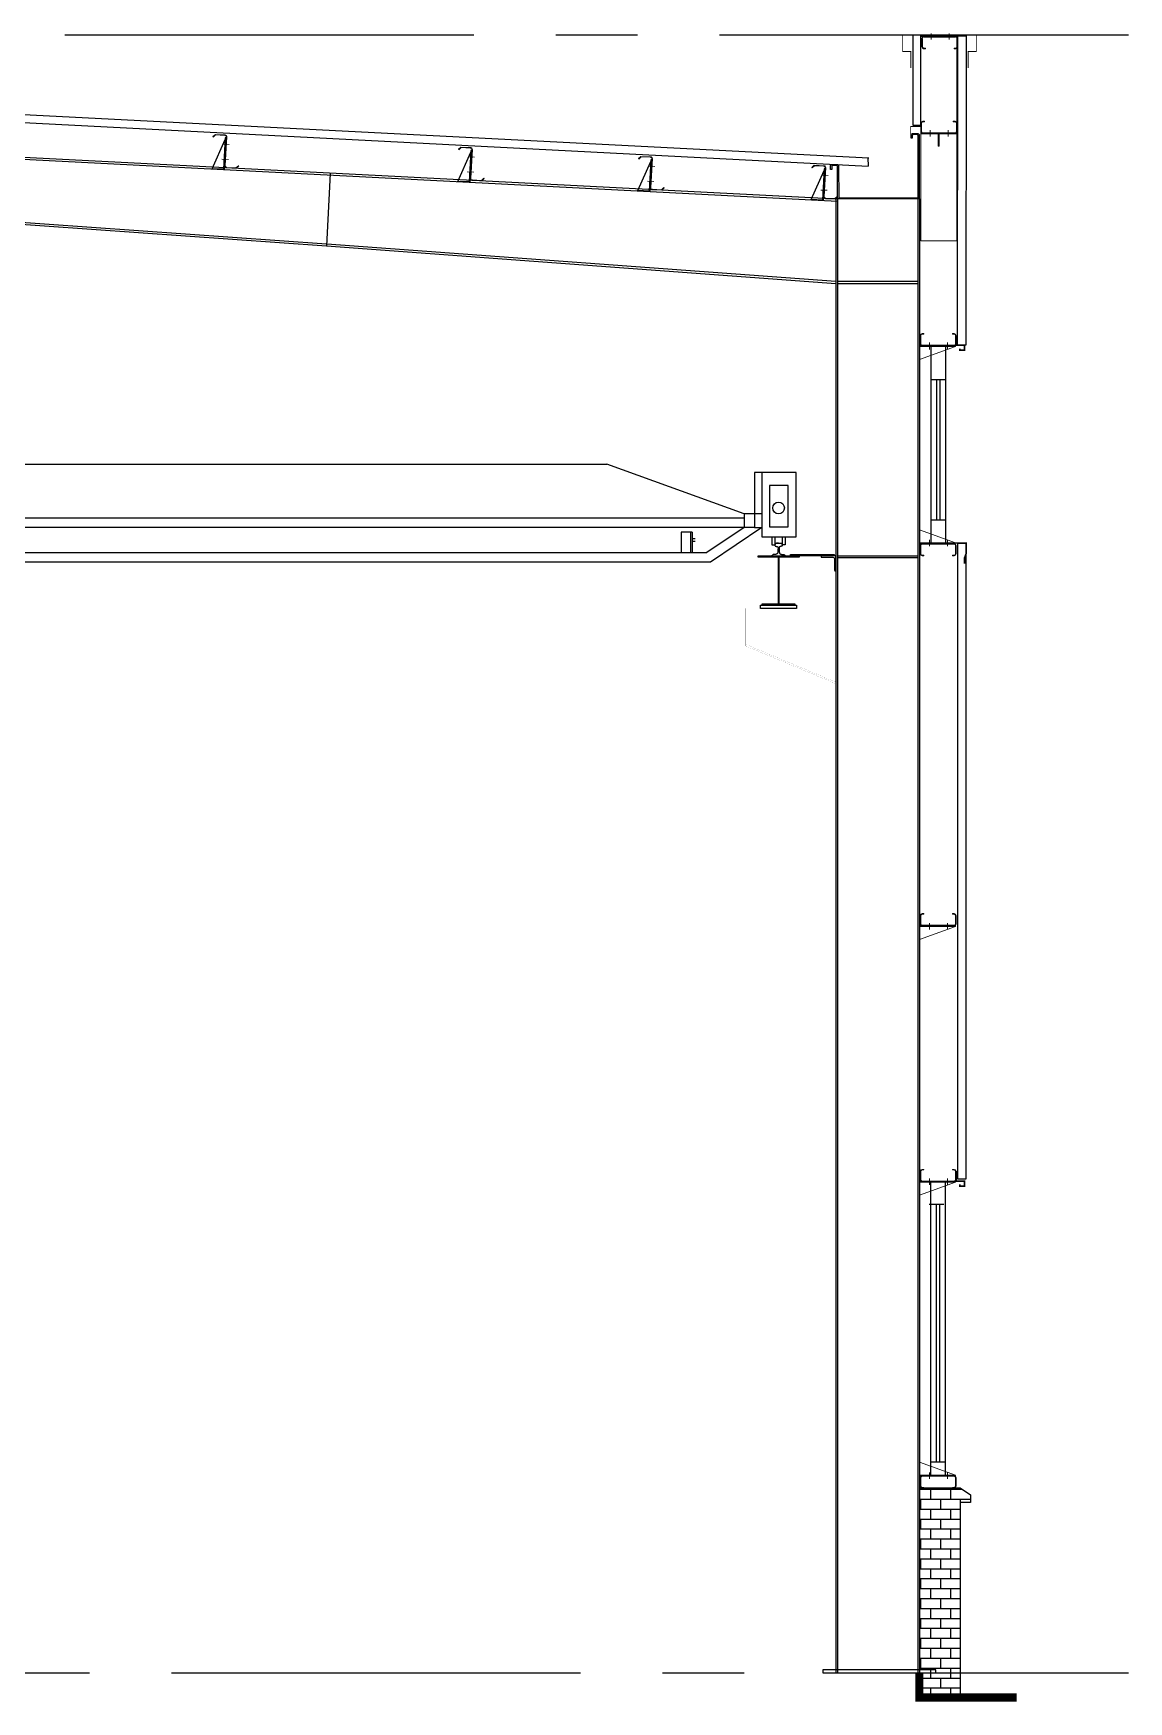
# Model space of a CAD drawing. Extents: x -33967 to 1773478, y -1022458 to -784650.
# Drawn here: x 873669 to 880360, y -848994 to -838808 of the extents above; entities that cross this region are included whole.
import ezdxf

# ---------------------------------------------------------------- set-up
doc = ezdxf.new("R2010")
doc.units = 0
doc.header["$LTSCALE"] = 1000
doc.header["$MEASUREMENT"] = 0
doc.linetypes.add('CENTERX2', pattern=[4, 2.5, -0.5, 0.5, -0.5])
doc.linetypes.add('DOTE', pattern=[2.42, 2, -0.2, 0.02, -0.2])
for name, color, linetype in [('01', 1, 'Continuous'), ('14', 2, 'Continuous'), ('AXIS', 3, 'Continuous'), ('DIM1', 6, 'Continuous'), ('DOTE', 1, 'DOTE'), ('H-BLUE', 5, 'Continuous'), ('SPACE', 7, 'Continuous'), ('吊车', 221, 'Continuous'), ('填充', 251, 'Continuous'), ('墙线', 5, 'Continuous'), ('天沟', 2, 'Continuous'), ('柱子', 30, 'Continuous'), ('檩托板', 7, 'Continuous')]:
    doc.layers.add(name, color=color, linetype=linetype)
doc.layers.add('檩条', color=30, linetype='Continuous', lineweight=5)

# ---------------------------------------------------------------- blocks, each defined once
blk = doc.blocks.new('LT')
at = {"layer": '檩托板', "elevation": 0}
for points in [[(1356482, 98210), (1356488, 98210), (1356498, 98018), (1356492, 98018)], [(1356488, 98200), (1356498, 98018), (1356568, 98022)]]:
    blk.add_lwpolyline(points, close=True, dxfattribs=at)
at = {"layer": '檩条', "color": 1, "linetype": 'Continuous'}
for p, q in [((1356504, 98171, -2), (1356464, 98169, -2)), ((1356509, 98080, -2), (1356469, 98078, -2))]:
    blk.add_line(p, q, dxfattribs=at)
at = {"layer": '檩条', "elevation": -2}
blk.add_lwpolyline([(1356481, 98215, -0.414214), (1356491, 98225), (1356547, 98228), (1356561, 98215), (1356563, 98218), (1356548, 98231), (1356488, 98228, 0.414214), (1356478, 98217), (1356488, 98041, -0.414214), (1356478, 98030), (1356423, 98027), (1356408, 98040), (1356406, 98038), (1356421, 98024), (1356481, 98027, 0.414214), (1356491, 98038), (1356481, 98215)], format="xyb", dxfattribs=at)
at = {"layer": '檩条', "color": 1, "linetype": 'Continuous'}
for points in [[(1356481, 98158, -2), (1356480, 98182, -2), (1356490, 98158, -2), (1356489, 98182, -2)], [(1356485, 98091, -2), (1356486, 98066, -2), (1356494, 98091, -2), (1356495, 98067, -2)]]:
    blk.add_solid(points, dxfattribs=at)

msp = doc.modelspace()

# ---------------------------------------------------------------- hatches: boundary and pattern name
at = {"true_color": 0x939598}
h = msp.add_hatch(dxfattribs=at)
h.set_pattern_fill('AR-B816', color=252, scale=50)
h.set_pattern_definition([(0, (62914.614, -1317532.187), (0, 60.6552), []), (90, (62914.614, -1317532.187), (-60.6552, 60.6552), [60.6552, -60.6552])])
edge = h.paths.add_edge_path()
edge.add_line((879081.4, -847693.7), (879081.4, -847693.7))
edge.add_line((879081.4, -847693.7), (879081.4, -847697.1))
edge.add_line((879081.4, -847697.1), (879081.4, -847691.5))
edge.add_line((879081.4, -847688.7), (879081.4, -847688.7))
edge.add_arc((879071.2, -847690.1), 10.3, 352.31539, 367.68461)
edge.add_arc((879025.2, -847692.2), 56.3, 356.48991, 363.51009, ccw=False)
edge.add_line((879081.7, -847697.1), (879081.4, -847697))
edge.add_line((879081.4, -847697), (879081.4, -848968.7))
edge.add_line((879081.4, -848968.7), (879321.4, -848968.7))
edge.add_line((879330.8, -848968.7), (879330.8, -847776.9))
edge.add_line((879330.8, -847776.9), (879393.8, -847776.9))
edge.add_line((879393.8, -847776.9), (879393.8, -847730.2))
edge.add_line((879393.8, -847730.2), (879331.2, -847688.7))
edge.add_line((879331.2, -847688.7), (879097.7, -847688.7))
edge.add_arc((879089.5, -980122.9), 132434.2, 449.996485, 450.003515)
edge.add_arc((878947.9, -847691.2), 133.5, 358.92686, 361.07314, ccw=False)
edge.add_line((879081.4, -847688.7), (879081.4, -847688.7))

# ---------------------------------------------------------------- linework, layer by layer
at = {"color": 3}
for p, q in [((870081.9, -839120.9, 0), (878772, -839567.9, 0)), ((870081.9, -839171), (878769.5, -839617.8, 0)), ((878767, -839567.9, 0), (878769.5, -839617.8, 0))]:
    msp.add_line(p, q, dxfattribs=at)
for p, q in [((870081.2, -839711.7, 3.8), (875459.7, -840092.4, 2.4)), ((870081.2, -839724.6, 4.2), (875459.1, -840105.2, 2.8)), ((875481.2, -839663.7), (875459.1, -840105.1, -2.1)), ((878571.4, -839818.2), (878571.4, -848818.7, 1.9)), ((879071.4, -839818.7, 1.9), (878571.4, -839818.7, 1.9)), ((878581.4, -839818.7, 1.9), (878581.4, -848818.7, 1.9)), ((879071.4, -839818.7, -0.4), (879071.4, -848818.7, -0.1)), ((879081.4, -839818.7, 1.9), (879071.4, -839818.7, 1.9)), ((879081.4, -839818.7, -0.4), (879081.4, -848818.7, -0.1)), ((875459.1, -840105.2, 2.8), (878571.4, -840334.7, 2)), ((875461.6, -840092.5, 2.8), (878571.4, -840321.7, 2)), ((878581.4, -840321.1, 3.9), (879071.4, -840321.1, 3.9)), ((878581.4, -840334.8, 3.9), (879071.4, -840334.8, 3.9))]:
    msp.add_line(p, q)
at = {"elevation": -2}
msp.add_lwpolyline([(879181.4, -848798.7), (878492.3, -848798.7), (878492.3, -848818.7), (879181.4, -848818.7)], close=True, dxfattribs=at)
at = {"layer": '01', "const_width": 5}
for points, elevation in [([(879029.5, -839018.7), (879029.5, -838918.7), (878979.5, -838918.7), (878979.5, -838818.7), (879429.5, -838818.7), (879429.5, -838918.7), (879379.5, -838918.7), (879379.5, -839018.7)], -0.1), ([(879091.5, -839285.6), (879091.5, -839376.1), (879028.9, -839376.1), (879028.9, -839433.3)], 1.9)]:
    msp.add_lwpolyline(points, dxfattribs=dict(at, elevation=elevation))
at = {"layer": '01', "linetype": 'ByBlock', "const_width": 10}
for points, elevation in [([(879306.4, -840650.6), (879306.4, -840711.8), (879356.5, -840711.8), (879356.5, -840742.6), (879329.6, -840742.6), (879329.6, -840732.2)], -2), ([(879081.4, -841919.4), (879368, -841919.4), (879368, -841982.8), (879356.4, -842013.6), (879356.4, -842046.5)], -4), ([(879306.4, -845753.9), (879306.4, -845815.2), (879356.5, -845815.2), (879356.5, -845846), (879329.6, -845846), (879329.6, -845835.6)], -0.1)]:
    msp.add_lwpolyline(points, dxfattribs=dict(at, elevation=elevation))
at = {"layer": '14', "const_width": 0.45}
for points, elevation in [([(878571.4, -841818.7), (878571.4, -841828.7)], 1.9), ([(878571.4, -842268.7), (878571.4, -841828.7)], 1.9), ([(878571.4, -842268.7), (878571.4, -842278.7)], 1.9), ([(878021.4, -842318.7), (878571.4, -842318.7)], 1.2), ([(878021.4, -842328.7), (878021.4, -842318.7)], 1.2), ([(878571.4, -842328.7), (878021.4, -842328.7)], 1.2), ([(878021.4, -842328.7), (878021.4, -842538.7)], 1.2), ([(878571.4, -842328.7), (878021.4, -842328.7)], 1.2), ([(878216.4, -842620.3), (878216.4, -842328.7)], 1.2), ([(878226.4, -842328.7), (878226.4, -842624.4)], 1.2), ([(879071.4, -842318.7), (878581.4, -842318.7)], 1.2), ([(878581.4, -842328.7), (879071.4, -842328.7)], 1.2), ([(878021.4, -842538.7), (878571.4, -842768.7)], 1.2), ([(878021.4, -842538.7), (878571.4, -842768.7)], 1.2), ([(878021.4, -842548.7), (878021.4, -842538.7)], 1.2), ([(878571.4, -842778.7), (878021.4, -842548.7)], 1.2), ([(878226.4, -842624.4), (878216.4, -842620.3)], 1.2), ([(879071.4, -842768.7), (878581.4, -842768.7)], 1.2), ([(878581.4, -842778.7), (879071.4, -842778.7)], 1.2)]:
    msp.add_lwpolyline(points, dxfattribs=dict(at, elevation=elevation))
at = {"layer": 'AXIS', "elevation": -2}
msp.add_lwpolyline([(879081.4, -848878.7), (879081.4, -848878.7), (879081.4, -848878.7), (879081.4, -848878.7)], close=True, dxfattribs=at)
at = {"layer": 'DIM1'}
for p, q in [((878581.4, -841998.7, 1.2), (879071.4, -841998.7, 1.2)), ((878581.4, -842008.7, 1.2), (879071.4, -842008.7, 1.2))]:
    msp.add_line(p, q, dxfattribs=at)
at = {"layer": 'DIM1', "elevation": 1.3}
for points in [[(878346.4, -842006.7), (878096.4, -842006.7), (878096.4, -841998.7), (878346.4, -841998.7)], [(878224.4, -842006.7), (878218.4, -842006.7), (878218.4, -842290.7), (878224.4, -842290.7)], [(878561.4, -841998.7), (878293.5, -841998.7), (878293.5, -841988.7), (878561.4, -841988.7)], [(878331.4, -842318.7), (878111.4, -842318.7), (878111.4, -842298.7), (878331.4, -842298.7)], [(878321.4, -842298.7), (878121.4, -842298.7), (878121.4, -842290.7), (878321.4, -842290.7)]]:
    msp.add_lwpolyline(points, close=True, dxfattribs=at)
at = {"layer": 'DIM1', "elevation": 1.2}
msp.add_lwpolyline([(878571.4, -841998.7), (878481.4, -841998.7), (878481.4, -842004, 0.4142136), (878484.1, -842006.7), (878553.4, -842006.7, -0.4142136), (878563.4, -842016.7), (878563.4, -842086, 0.4142136), (878566.1, -842088.7), (878571.4, -842088.7), (878571.4, -841998.7)], format="xyb", dxfattribs=at)
at = {"layer": 'DOTE', "linetype": 'CENTERX2'}
for p, q in [((880360.2, -838818.7, -0.1), (823473.4, -838818.7, -2)), ((822511.6, -848818.7, -2), (880360.2, -848818.7, -0.1))]:
    msp.add_line(p, q, dxfattribs=at)
at = {"layer": 'H-BLUE', "color": 5}
for p, q in [((879152.7, -841922.8, -4), (879152.7, -840722.8, -2)), ((879242.7, -841922.8, -4), (879242.7, -840722.8, -2)), ((879152.7, -840920.4, -4), (879242.7, -840920.4, -4)), ((879187.6, -841781.6, -4), (879187.6, -840920.4, -4)), ((879207.8, -841781.6, -4), (879207.8, -840920.4, -4)), ((879152.7, -841778.3, -4), (879242.7, -841778.3, -4)), ((879151.5, -847610.3, -0.1), (879151.5, -845815.2, -2)), ((879241.5, -847610.3, -0.1), (879241.5, -845815.2, -2)), ((879141.5, -845956.3, 0), (879231.5, -845956.3, 0)), ((879186.4, -847529.8, -0.1), (879186.4, -845956.3, -2)), ((879206.6, -847529.8, -0.1), (879206.6, -845956.3, -2)), ((879151.5, -847529.8, -0.1), (879241.5, -847529.8, -0.1))]:
    msp.add_line(p, q, dxfattribs=at)
at = {"layer": 'SPACE'}
for p, q in [((870081.2, -839381.2), (878581.4, -839818.7)), ((870081.2, -839394.9), (878581.4, -839832.4))]:
    msp.add_line(p, q, dxfattribs=at)
at = {"layer": '吊车'}
for p, q in [((862076.7, -841437.6, 6.2), (877172.8, -841437.6, -3.2)), ((878011.5, -841741.1, 1.2), (877172.4, -841437.6, -3.2)), ((878011.5, -841741.1, 1.2), (877172.4, -841437.6, -3.2)), ((878120.1, -841488, 1.2), (878074.6, -841488, 1.2)), ((878074.6, -841488, 1.2), (878074.6, -841825.7, 1.2)), ((878120.1, -841488, 1.2), (878120.1, -841741.1, 1.2)), ((861587.3, -841765.9, 6.2), (878011.5, -841765.9, -3.3)), ((878120.1, -841741.1, 1.2), (878011.5, -841741.1, 1.2)), ((878011.5, -841741.1, 1.2), (878011.5, -841825.7, 1.2)), ((878011.5, -841825.7, -3.3), (861587.3, -841825.7, 6.2)), ((877694.3, -841853.4, 1.2), (877627.3, -841853.4, 1.2)), ((877627.3, -841853.4, 1.2), (877627.3, -841978.2, 1.2)), ((877694.3, -841853.4, 1.2), (877627.3, -841853.4, 1.2)), ((877627.3, -841853.4, 1.2), (877627.3, -841978.2, 1.2)), ((877682.7, -841853.4, 1.2), (877682.7, -841978.2, 1.2)), ((877682.7, -841853.4, 1.2), (877682.7, -841978.2, 1.2)), ((877694.3, -841853.4, 1.2), (877694.3, -841978.2, 1.2)), ((877694.3, -841853.4, 1.2), (877694.3, -841978.2, 1.2)), ((878011.5, -841825.7, 1.2), (877783.2, -841978.2, 1.2)), ((878011.5, -841825.7, 1.2), (877783.2, -841978.2, 1.2)), ((878120.1, -841825.7, 1.2), (877804.8, -842036.4, 1.2)), ((878120.1, -841825.7, 1.2), (877804.8, -842036.4, 1.2)), ((878074.6, -841825.7, 1.2), (878011.5, -841825.7, 1.2)), ((878074.6, -841825.7, 1.2), (878120.1, -841825.7, 1.2)), ((877711.7, -841894.2, 1.2), (877694.3, -841894.2, 1.2)), ((877711.7, -841894.2, 1.2), (877694.3, -841894.2, 1.2)), ((877711.7, -841910.9, 1.2), (877694.3, -841910.9, 1.2)), ((877711.7, -841910.9, 1.2), (877694.3, -841910.9, 1.2)), ((878180.2, -841882.2, 1.2), (878180.2, -841931.6, 1.2)), ((878180.2, -841931.6, 1.2), (878198.8, -841931.6, 1.2)), ((878198.8, -841882.2, 1.2), (878198.8, -841931.6, 1.2)), ((878198.8, -841921, 1.2), (878244.1, -841921, 1.2)), ((878244.1, -841882.2, 1.2), (878244.1, -841931.6, 1.2)), ((878262.6, -841931.6, 1.2), (878244.1, -841931.6, 1.2)), ((878262.6, -841882.2, 1.2), (878262.6, -841931.6, 1.2)), ((877804.8, -842036.4, -3.3), (866089, -842036.4, 3.3)), ((866120.5, -841978.2, 3.3), (877783.2, -841978.2, -3.3)), ((878178, -841998.7, 1.2), (878264.8, -841998.7, 1.2))]:
    msp.add_line(p, q, dxfattribs=at)
at = {"layer": '吊车', "elevation": 1.3}
for points in [[(878329.8, -841488), (878120.1, -841488), (878120.1, -841882.2), (878329.8, -841882.2)], [(878280.8, -841568.7), (878166, -841568.7), (878166, -841821), (878280.8, -841821)]]:
    msp.add_lwpolyline(points, close=True, dxfattribs=at)
at = {"layer": '吊车', "elevation": 1.2}
for points in [[(878221.4, -841921), (878215.9, -841920.4), (878213.3, -841920.3), (878210.7, -841920.5), (878208.3, -841920.9), (878206.1, -841921.6), (878204.1, -841922.8), (878202.3, -841924.5), (878201.4, -841925.8), (878200.6, -841927.3), (878199.9, -841928.9), (878199.5, -841930.5), (878199.2, -841932.2), (878199.2, -841933.7), (878199.5, -841935.2), (878200, -841936.4), (878200.6, -841937.1), (878201.4, -841937.8), (878203.2, -841938.8), (878205.3, -841939.5), (878207.7, -841940.1), (878212.4, -841941.2), (878214.4, -841941.9), (878216.1, -841943), (878217, -841944.1), (878217.7, -841945.4), (878218, -841947), (878218.2, -841948.7), (878218.2, -841952.5), (878217.9, -841956.6), (878217.6, -841965.8), (878217.4, -841970.2), (878217, -841974.4), (878216.4, -841978.2), (878215.3, -841981.5), (878214.6, -841983), (878213.7, -841984.3), (878212.7, -841985.4), (878211.5, -841986.3), (878210.3, -841987), (878209, -841987.5), (878206.1, -841988.3), (878202.8, -841988.7), (878199.3, -841989), (878195.8, -841989.3), (878192.2, -841989.8), (878188.9, -841990.6), (878185.8, -841991.8), (878183.6, -841993.2), (878181.7, -841994.9), (878178, -841998.7)], [(878221.4, -841921), (878226.8, -841920.5), (878229.5, -841920.4), (878232, -841920.5), (878234.4, -841920.9), (878236.7, -841921.6), (878238.7, -841922.8), (878240.5, -841924.5), (878241.5, -841925.8), (878242.4, -841927.3), (878243.1, -841928.9), (878243.6, -841930.5), (878243.9, -841932.2), (878243.9, -841933.7), (878243.7, -841935.2), (878243.2, -841936.4), (878242.6, -841937.2), (878241.9, -841937.8), (878240, -841938.8), (878237.8, -841939.5), (878235.4, -841940), (878230.5, -841941.1), (878228.4, -841941.9), (878226.7, -841943), (878225.8, -841944.1), (878225.2, -841945.4), (878224.8, -841947), (878224.6, -841948.7), (878224.6, -841952.5), (878224.9, -841956.6), (878225.3, -841965.8), (878225.5, -841970.2), (878225.8, -841974.4), (878226.5, -841978.2), (878227.5, -841981.5), (878228.2, -841983), (878229.1, -841984.3), (878230.1, -841985.4), (878231.3, -841986.3), (878232.5, -841987), (878233.8, -841987.5), (878236.8, -841988.3), (878240, -841988.7), (878243.5, -841989), (878247.1, -841989.3), (878250.6, -841989.8), (878253.9, -841990.6), (878257, -841991.8), (878259.2, -841993.2), (878261.2, -841994.9), (878264.8, -841998.7)]]:
    msp.add_lwpolyline(points, dxfattribs=at)
at = {"layer": '吊车'}
msp.add_circle((878221.4, -841705.5, 1.2), 35.7, dxfattribs=at)
at = {"layer": '填充', "color": 253}
for points, elevation in [([(879091.4, -838818.2), (879041.4, -838818.2), (879041.4, -839367.6), (879091.4, -839367.6)], -2), ([(879317, -838823.2), (879367, -838823.2), (879365.4, -840712), (879315.4, -840712)], -2), ([(879316.4, -841921.2), (879366.4, -841921.2), (879366.4, -845802.7), (879316.4, -845802.7)], -4)]:
    msp.add_lwpolyline(points, close=True, dxfattribs=dict(at, elevation=elevation))
at = {"layer": '墙线', "color": 0}
for p, q in [((879081.4, -847688.7, -0.1), (879331.2, -847688.7)), ((879331.2, -847688.7), (879393.8, -847730.2)), ((879331.2, -847776.9), (879331.2, -848968.7)), ((879393.8, -847776.9), (879331.2, -847776.9)), ((879393.8, -847730.2), (879393.8, -847776.9))]:
    msp.add_line(p, q, dxfattribs=at)
at = {"layer": '墙线', "color": 0, "const_width": 50, "elevation": -0.1}
msp.add_lwpolyline([(879081.4, -848818.7), (879081.4, -848968.7), (879677, -848968.7)], dxfattribs=at)
at = {"layer": '天沟', "linetype": 'ByBlock', "elevation": 1.9}
msp.add_lwpolyline([(879080.9, -839818.7), (878581.1, -839818.7), (878580.8, -839620, 0.4142136), (878575.8, -839615), (878551.1, -839615, 0.4141297), (878546.1, -839620), (878546.1, -839638), (878538.6, -839638), (878538.6, -839620, -0.4142136), (878551.1, -839607.5), (878575.7, -839607.5, -0.4142136), (878588.2, -839620), (878588.6, -839811.3), (879073.4, -839811.3), (879073.4, -839430.6, 0.4142136), (879068.4, -839425.6), (879043.6, -839425.6, 0.4142536), (879038.6, -839430.6), (879038.6, -839447.9), (879031.1, -839447.9), (879031.1, -839430.7, -0.4142136), (879043.6, -839418.2), (879068.4, -839418.2, -0.4142136), (879080.9, -839430.7), (879080.9, -839818.7)], format="xyb", dxfattribs=at)
at = {"layer": '柱子', "const_width": 0.45, "elevation": 1.2}
msp.add_lwpolyline([(879071.4, -842318.7), (878581.4, -842318.7)], dxfattribs=at)
at = {"layer": '檩条', "color": 1, "linetype": 'Continuous'}
for p, q in [((879152.8, -838807.8, -0.1), (879152.8, -838846.1, -0.1)), ((879263.3, -838807.8, -0.1), (879263.3, -838846.1, -0.1)), ((879147.8, -839437.5, 8.3), (879147.8, -839399.2, 8.3)), ((879258.3, -839437.5, 8.3), (879258.3, -839399.2, 8.3)), ((879142.8, -840734.2, -2), (879142.8, -840695.8, -2)), ((879142.8, -840737.9), (879142.8, -840699.5)), ((879253.3, -840734.2, -2), (879253.3, -840695.8, -2)), ((879253.3, -840737.9), (879253.3, -840699.5)), ((879142.8, -841900.2, -4), (879142.8, -841938.6, -4)), ((879253.3, -841900.2, -4), (879253.3, -841938.6, -4)), ((879142.8, -844279.7, -0.1), (879142.8, -844241.4, -0.1)), ((879253.3, -844279.7, -0.1), (879253.3, -844241.4, -0.1)), ((879142.8, -845837.5, -0.1), (879142.8, -845799.2, -0.1)), ((879253.3, -845837.5, -0.1), (879253.3, -845799.2, -0.1)), ((879142.8, -847594.9, -0.1), (879142.8, -847633.2, -0.1)), ((879253.3, -847594.9, -0.1), (879253.3, -847633.2, -0.1))]:
    msp.add_line(p, q, dxfattribs=at)
at = {"layer": '檩条'}
for p, q in [((879091.4, -838823.2, -0.1), (879311.4, -838823.2, -0.1)), ((879091.4, -838826.6, -0.1), (879091.4, -838823.2, -0.1)), ((879311.4, -838826.6, -0.1), (879091.4, -838826.6, -0.1)), ((879096.4, -838890.3, -0.1), (879096.4, -838837.8, -0.1)), ((879099.8, -838841.2, -0.1), (879099.8, -838887, -0.1)), ((879107.7, -838826.6, -0.1), (879305.2, -838826.6, -0.1)), ((879118.9, -838901.6, -0.1), (879107.7, -838901.6, -0.1)), ((879301.8, -838830, -0.1), (879111, -838830, -0.1)), ((879111, -838898.2, -0.1), (879118.9, -838898.2, -0.1)), ((879118.9, -838898.2, -0.1), (879118.9, -838901.6, -0.1)), ((879293.9, -838901.6, -0.1), (879293.9, -838898.2, -0.1)), ((879293.9, -838898.2, -0.1), (879301.8, -838898.2, -0.1)), ((879305.2, -838901.6, -0.1), (879293.9, -838901.6, -0.1)), ((879311.4, -838823.2, -0.1), (879311.4, -838826.6, -0.1)), ((879313, -838887, -0.1), (879313, -838841.2, -0.1)), ((879316.4, -838837.8, -0.1), (879316.4, -838890.3, -0.1)), ((879091.4, -839355, 8.3), (879091.4, -839407.5, 8.3)), ((879306.4, -839418.7, 8.3), (879091.4, -839418.7, 8.3)), ((879091.4, -839418.7, 8.3), (879091.4, -839422.1, 8.3)), ((879091.4, -839422.1, 8.3), (879306.4, -839422.1, 8.3)), ((879094.8, -839404.1, 8.3), (879094.8, -839358.3, 8.3)), ((879113.9, -839343.7, 8.3), (879102.7, -839343.7, 8.3)), ((879102.7, -839418.7, 8.3), (879300.2, -839418.7, 8.3)), ((879106, -839347.1, 8.3), (879113.9, -839347.1, 8.3)), ((879296.8, -839415.3, 8.3), (879106, -839415.3, 8.3)), ((879113.9, -839347.1, 8.3), (879113.9, -839343.7, 8.3)), ((879288.9, -839343.7, 8.3), (879288.9, -839347.1, 8.3)), ((879300.2, -839343.7, 8.3), (879288.9, -839343.7, 8.3)), ((879288.9, -839347.1, 8.3), (879296.8, -839347.1, 8.3)), ((879306.4, -839422.1, 8.3), (879306.4, -839418.7, 8.3)), ((879308, -839358.3, 8.3), (879308, -839404.1, 8.3)), ((879311.4, -839407.5, 8.3), (879311.4, -839355, 8.3)), ((879108.9, -840640.3, -2), (879097.7, -840640.3, -2)), ((879108.9, -840640.3), (879097.7, -840640.3)), ((879101, -840643.7, -2), (879108.9, -840643.7, -2)), ((879101, -840643.7), (879108.9, -840643.7)), ((879108.9, -840643.7, -2), (879108.9, -840640.3, -2)), ((879108.9, -840643.7), (879108.9, -840640.3)), ((879283.9, -840640.3, -2), (879283.9, -840643.7, -2)), ((879295.2, -840640.3, -2), (879283.9, -840640.3, -2)), ((879283.9, -840640.3), (879283.9, -840643.7)), ((879295.2, -840640.3), (879283.9, -840640.3)), ((879283.9, -840643.7, -2), (879291.8, -840643.7, -2)), ((879283.9, -840643.7), (879291.8, -840643.7)), ((879301.4, -840715.3, -2), (879081.4, -840715.3, -2)), ((879081.4, -840715.3, -2), (879081.4, -840718.7, -2)), ((879301.4, -840715.3), (879081.4, -840715.3)), ((879081.4, -840715.3), (879081.4, -840718.7)), ((879081.4, -840718.7, -2), (879301.4, -840718.7, -2)), ((879301.4, -840718.7, -2), (879081.4, -840798.3, -2)), ((879081.4, -840718.7), (879301.4, -840718.7)), ((879301.4, -840718.7), (879081.4, -840798.3)), ((879086.4, -840651.6, -2), (879086.4, -840704.1, -2)), ((879086.4, -840651.6), (879086.4, -840704.1)), ((879089.8, -840700.7, -2), (879089.8, -840655, -2)), ((879089.8, -840700.7), (879089.8, -840655)), ((879097.7, -840715.3, -2), (879295.2, -840715.3, -2)), ((879097.7, -840715.3), (879295.2, -840715.3)), ((879291.8, -840712, -2), (879101, -840712, -2)), ((879291.8, -840712), (879101, -840712)), ((879301.4, -840718.7, -2), (879301.4, -840715.3, -2)), ((879301.4, -840718.7), (879301.4, -840715.3)), ((879303, -840655, -2), (879303, -840700.7, -2)), ((879303, -840655), (879303, -840700.7)), ((879306.4, -840704.1, -2), (879306.4, -840651.6, -2)), ((879306.4, -840704.1), (879306.4, -840651.6)), ((879301.4, -841919.4, -4), (879081.4, -841839.8, -4)), ((879081.4, -841919.4, -4), (879301.4, -841919.4, -4)), ((879081.4, -841922.8, -4), (879081.4, -841919.4, -4)), ((879301.4, -841922.8, -4), (879081.4, -841922.8, -4)), ((879086.4, -841986.5, -4), (879086.4, -841934, -4)), ((879089.8, -841937.4, -4), (879089.8, -841983.1, -4)), ((879097.7, -841922.8, -4), (879295.2, -841922.8, -4)), ((879291.8, -841926.1, -4), (879101, -841926.1, -4)), ((879301.4, -841919.4, -4), (879301.4, -841922.8, -4)), ((879303, -841983.1, -4), (879303, -841937.4, -4)), ((879306.4, -841934, -4), (879306.4, -841986.5, -4)), ((879108.9, -841997.8, -4), (879097.7, -841997.8, -4)), ((879101, -841994.4, -4), (879108.9, -841994.4, -4)), ((879108.9, -841994.4, -4), (879108.9, -841997.8, -4)), ((879283.9, -841997.8, -4), (879283.9, -841994.4, -4)), ((879283.9, -841994.4, -4), (879291.8, -841994.4, -4)), ((879295.2, -841997.8, -4), (879283.9, -841997.8, -4)), ((879086.4, -844193.4, -0.1), (879086.4, -844245.9, -0.1)), ((879089.8, -844242.5, -0.1), (879089.8, -844196.8, -0.1)), ((879108.9, -844182.2, -0.1), (879097.7, -844182.2, -0.1)), ((879101, -844185.5, -0.1), (879108.9, -844185.5, -0.1)), ((879108.9, -844185.5, -0.1), (879108.9, -844182.2, -0.1)), ((879283.9, -844182.2, -0.1), (879283.9, -844185.5, -0.1)), ((879295.2, -844182.2, -0.1), (879283.9, -844182.2, -0.1)), ((879283.9, -844185.5, -0.1), (879291.8, -844185.5, -0.1)), ((879303, -844196.8, -0.1), (879303, -844242.5, -0.1)), ((879306.4, -844245.9, -0.1), (879306.4, -844193.4, -0.1)), ((879301.4, -844257.2, -0.1), (879081.4, -844257.2, -0.1)), ((879081.4, -844257.2, -0.1), (879081.4, -844260.5, -0.1)), ((879081.4, -844260.5, -0.1), (879301.4, -844260.5, -0.1)), ((879301.4, -844260.5, -0.1), (879081.4, -844340.2, -0.1)), ((879097.7, -844257.2, -0.1), (879295.2, -844257.2, -0.1)), ((879291.8, -844253.8, -0.1), (879101, -844253.8, -0.1)), ((879301.4, -844260.5, -0.1), (879301.4, -844257.2, -0.1)), ((879301.4, -845818.7, -0.1), (879081.4, -845818.7, -0.1)), ((879081.4, -845818.7, -0.1), (879081.4, -845822.1, -0.1)), ((879081.4, -845822.1, -0.1), (879301.4, -845822.1, -0.1)), ((879301.4, -845822.1, -0.1), (879081.4, -845901.7, -0.1)), ((879086.4, -845755, -0.1), (879086.4, -845807.5, -0.1)), ((879089.8, -845804.1, -0.1), (879089.8, -845758.3, -0.1)), ((879108.9, -845743.7, -0.1), (879097.7, -845743.7, -0.1)), ((879097.7, -845818.7, -0.1), (879295.2, -845818.7, -0.1)), ((879101, -845747.1, -0.1), (879108.9, -845747.1, -0.1)), ((879291.8, -845815.3, -0.1), (879101, -845815.3, -0.1)), ((879108.9, -845747.1, -0.1), (879108.9, -845743.7, -0.1)), ((879283.9, -845743.7, -0.1), (879283.9, -845747.1, -0.1)), ((879295.2, -845743.7, -0.1), (879283.9, -845743.7, -0.1)), ((879283.9, -845747.1, -0.1), (879291.8, -845747.1, -0.1)), ((879301.4, -845822.1, -0.1), (879301.4, -845818.7, -0.1)), ((879303, -845758.3, -0.1), (879303, -845804.1, -0.1)), ((879306.4, -845807.5, -0.1), (879306.4, -845755, -0.1)), ((879301.4, -847610.3, -0.1), (879081.4, -847530.7, -0.1)), ((879081.4, -847610.3, -0.1), (879301.4, -847610.3, -0.1)), ((879081.4, -847613.7, -0.1), (879081.4, -847610.3, -0.1)), ((879301.4, -847613.7, -0.1), (879081.4, -847613.7, -0.1)), ((879086.4, -847677.5, -0.1), (879086.4, -847625, -0.1)), ((879089.8, -847628.3, -0.1), (879089.8, -847674.1, -0.1)), ((879097.7, -847613.7, -0.1), (879295.2, -847613.7, -0.1)), ((879291.8, -847617.1, -0.1), (879101, -847617.1, -0.1)), ((879301.4, -847610.3, -0.1), (879301.4, -847613.7, -0.1)), ((879303, -847674.1, -0.1), (879303, -847628.3, -0.1)), ((879306.4, -847625, -0.1), (879306.4, -847677.5, -0.1)), ((879108.9, -847688.7, -0.1), (879097.7, -847688.7, -0.1)), ((879101, -847685.3, -0.1), (879108.9, -847685.3, -0.1)), ((879108.9, -847685.3, -0.1), (879108.9, -847688.7, -0.1)), ((879283.9, -847688.7, -0.1), (879283.9, -847685.3, -0.1)), ((879283.9, -847685.3, -0.1), (879291.8, -847685.3, -0.1)), ((879295.2, -847688.7, -0.1), (879283.9, -847688.7, -0.1))]:
    msp.add_line(p, q, dxfattribs=at)
for points, elevation in [([(879091.4, -840073.6), (879311.4, -840073.6), (879311.4, -838823.2), (879091.4, -838823.2)], -2), ([(879201.6, -839422.1), (879196.2, -839422.1), (879196.2, -839497.3), (879201.6, -839497.3)], 4.4)]:
    msp.add_lwpolyline(points, close=True, dxfattribs=dict(at, elevation=elevation))
for centre, start, end in [((879107.7, -838837.8, -0.1), 90, 180), ((879107.7, -838890.3, -0.1), 180, 270), ((879111, -838841.2, -0.1), 90, 180), ((879111, -838887, -0.1), 180, 270), ((879301.8, -838841.2, -0.1), 0, 90), ((879301.8, -838887, -0.1), 270, 0), ((879305.2, -838837.8, -0.1), 0, 90), ((879305.2, -838890.3, -0.1), 270, 0), ((879102.7, -839355, 8.3), 90, 180), ((879102.7, -839407.5, 8.3), 180, 270), ((879106, -839358.3, 8.3), 90, 180), ((879106, -839404.1, 8.3), 180, 270), ((879296.8, -839358.3, 8.3), 0, 90), ((879296.8, -839404.1, 8.3), 270, 0), ((879300.2, -839355, 8.3), 0, 90), ((879300.2, -839407.5, 8.3), 270, 0), ((879097.7, -840651.6, -2), 90, 180), ((879097.7, -840651.6), 90, 180), ((879101, -840655, -2), 90, 180), ((879101, -840655), 90, 180), ((879291.8, -840655, -2), 0, 90), ((879291.8, -840655), 360, 90), ((879295.2, -840651.6, -2), 0, 90), ((879295.2, -840651.6), 360, 90), ((879097.7, -840704.1, -2), 180, 270), ((879097.7, -840704.1), 180, 270), ((879101, -840700.7, -2), 180, 270), ((879101, -840700.7), 180, 270), ((879291.8, -840700.7, -2), 270, 0), ((879291.8, -840700.7), 270, 360), ((879295.2, -840704.1, -2), 270, 0), ((879295.2, -840704.1), 270, 360), ((879097.7, -841934, -4), 90, 180), ((879101, -841937.4, -4), 90, 180), ((879291.8, -841937.4, -4), 0, 90), ((879295.2, -841934, -4), 0, 90), ((879097.7, -841986.5, -4), 180, 270), ((879101, -841983.1, -4), 180, 270), ((879291.8, -841983.1, -4), 270, 0), ((879295.2, -841986.5, -4), 270, 0), ((879097.7, -844193.4, -0.1), 90, 180), ((879101, -844196.8, -0.1), 90, 180), ((879291.8, -844196.8, -0.1), 360, 90), ((879295.2, -844193.4, -0.1), 360, 90), ((879097.7, -844245.9, -0.1), 180, 270), ((879101, -844242.5, -0.1), 180, 270), ((879291.8, -844242.5, -0.1), 270, 360), ((879295.2, -844245.9, -0.1), 270, 360), ((879097.7, -845755, -0.1), 90, 180), ((879097.7, -845807.5, -0.1), 180, 270), ((879101, -845758.3, -0.1), 90, 180), ((879101, -845804.1, -0.1), 180, 270), ((879291.8, -845758.3, -0.1), 0, 90), ((879291.8, -845804.1, -0.1), 270, 0), ((879295.2, -845755, -0.1), 0, 90), ((879295.2, -845807.5, -0.1), 270, 0), ((879097.7, -847625, -0.1), 90, 180), ((879101, -847628.3, -0.1), 90, 180), ((879101, -847674.1, -0.1), 180, 270), ((879291.8, -847628.3, -0.1), 0, 90), ((879291.8, -847674.1, -0.1), 270, 0), ((879295.2, -847625, -0.1), 0, 90), ((879097.7, -847677.5, -0.1), 180, 270), ((879295.2, -847677.5, -0.1), 270, 0)]:
    msp.add_arc(centre, 11.3, start, end, dxfattribs=at)
at = {"layer": '檩条', "color": 1, "linetype": 'Continuous'}
for points in [[(879140.6, -838830, -0.1), (879165.1, -838830, -0.1), (879140.6, -838823.2, -0.1), (879165.1, -838823.2, -0.1)], [(879251, -838830, -0.1), (879275.5, -838830, -0.1), (879251, -838823.2, -0.1), (879275.5, -838823.2, -0.1)], [(879135.6, -839415.3, 8.3), (879160.1, -839415.3, 8.3), (879135.6, -839422.1, 8.3), (879160.1, -839422.1, 8.3)], [(879246, -839415.3, 8.3), (879270.5, -839415.3, 8.3), (879246, -839422.1, 8.3), (879270.5, -839422.1, 8.3)], [(879130.6, -840712, -2), (879155.1, -840712, -2), (879130.6, -840718.7, -2), (879155.1, -840718.7, -2)], [(879130.6, -840712), (879155.1, -840712), (879130.6, -840718.7), (879155.1, -840718.7)], [(879241, -840712, -2), (879265.5, -840712, -2), (879241, -840718.7, -2), (879265.5, -840718.7, -2)], [(879241, -840712), (879265.5, -840712), (879241, -840718.7), (879265.5, -840718.7)], [(879130.6, -841926.1, -4), (879155.1, -841926.1, -4), (879130.6, -841919.4, -4), (879155.1, -841919.4, -4)], [(879241, -841926.1, -4), (879265.5, -841926.1, -4), (879241, -841919.4, -4), (879265.5, -841919.4, -4)], [(879130.6, -844253.8, -0.1), (879155.1, -844253.8, -0.1), (879130.6, -844260.5, -0.1), (879155.1, -844260.5, -0.1)], [(879241, -844253.8, -0.1), (879265.5, -844253.8, -0.1), (879241, -844260.5, -0.1), (879265.5, -844260.5, -0.1)], [(879130.6, -845815.3, -0.1), (879155.1, -845815.3, -0.1), (879130.6, -845822.1, -0.1), (879155.1, -845822.1, -0.1)], [(879241, -845815.3, -0.1), (879265.5, -845815.3, -0.1), (879241, -845822.1, -0.1), (879265.5, -845822.1, -0.1)], [(879130.6, -847617.1, -0.1), (879155.1, -847617.1, -0.1), (879130.6, -847610.3, -0.1), (879155.1, -847610.3, -0.1)], [(879241, -847617.1, -0.1), (879265.5, -847617.1, -0.1), (879241, -847610.3, -0.1), (879265.5, -847610.3, -0.1)]]:
    msp.add_solid(points, dxfattribs=at)

# ---------------------------------------------------------------- block references
at = {"layer": 'SPACE', "xscale": -1, "rotation": 0.1868720425198944}
for p in [(2231641.6, -933231.1, -0.3), (2233141.6, -933308.3, -0.3), (2234241.6, -933364.9, -0.3), (2235300.6, -933419.4, -0.3)]:
    msp.add_blockref('LT', p, dxfattribs=at)

doc.saveas('drawing.dxf')
